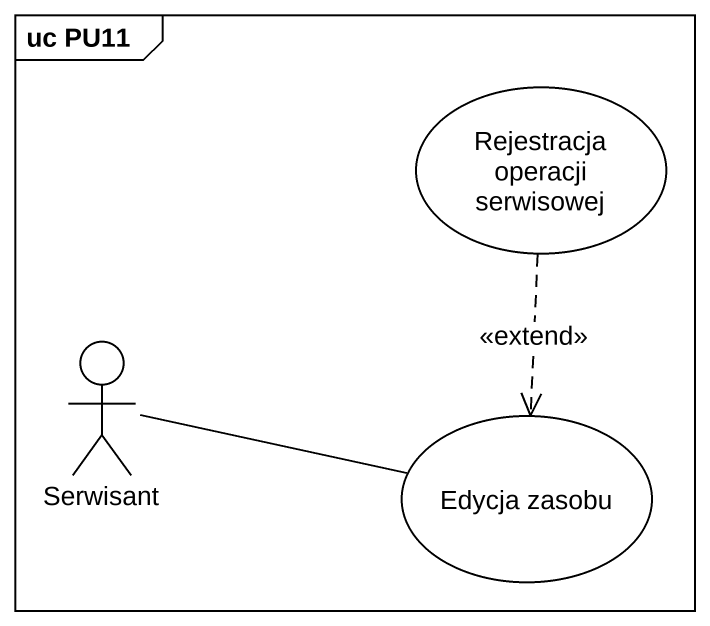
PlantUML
@startuml
mainframe uc PU11
usecase "Rejestracja operacji serwisowej" as Rejestracja_operacji
actor Serwisant
usecase "Edycja zasobu" as Edycja_zasobu
Rejestracja_operacji ..> Edycja_zasobu : <<extend>>
Edycja_zasobu -left- Serwisant
@enduml
